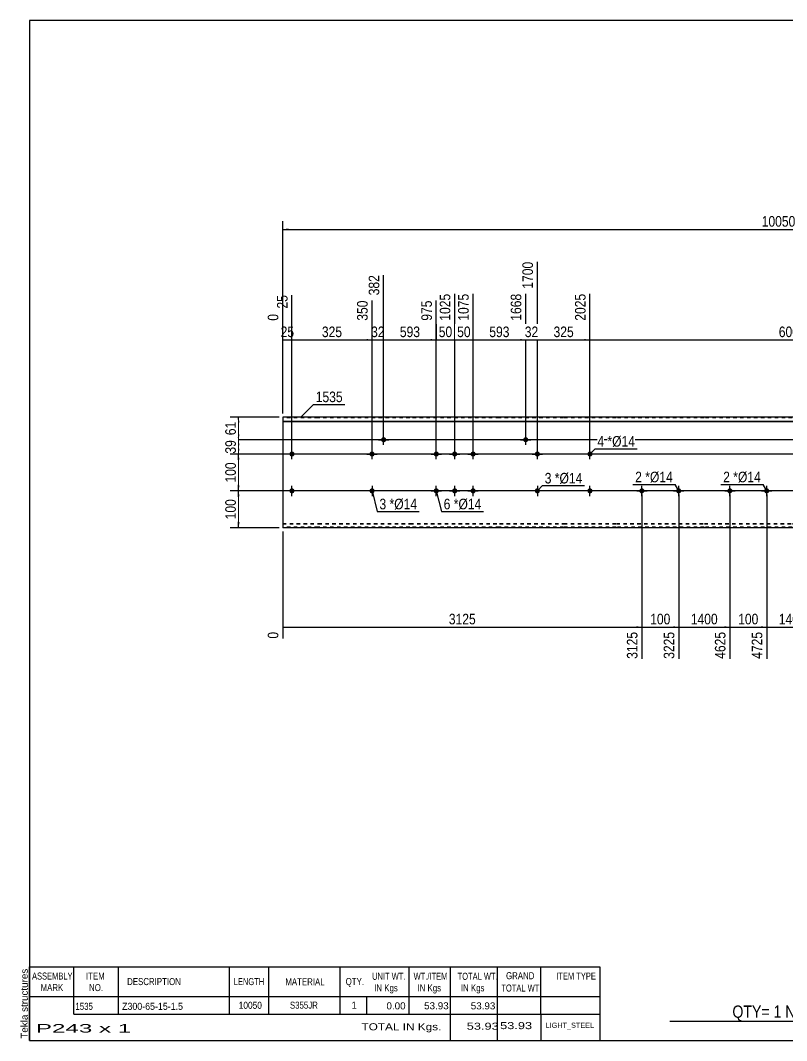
# Model space of a CAD drawing. Header units: millimetres. Extents: x -71 to 331, y -154 to 123.
# Drawn here: x -71.3 to 136.8, y -154.3 to 122.8 of the extents above; entities that cross this region are included whole.
import ezdxf

# ---------------------------------------------------------------- set-up
doc = ezdxf.new("R2010")
doc.units = ezdxf.units.MM
doc.linetypes.add('DXK_LINE_DOT1', pattern=[1.8814, 0.9407, -0.9407])
doc.styles.add('Arial', font='ARIAL.TTF', dxfattribs={"height": 0.2})
doc.styles.add('Arial Narrow', font='ARIALN.TTF', dxfattribs={"height": 0.2})

# ---------------------------------------------------------------- blocks, each defined once
blk = doc.blocks.new('Unknown-629091813-2150')
at = {"color": 5, "linetype": 'Continuous'}
for p, q in [((331.25, 122.75), (-68.75, 122.75)), ((-68.75, 122.75), (-68.75, -154.25)), ((331.25, -154.25), (331.25, 122.75)), ((-68.75, -154.25), (331.25, -154.25))]:
    blk.add_line(p, q, dxfattribs=at)
at = {"color": 174, "linetype": 'Continuous', "style": 'Arial'}
blk.add_text('Tekla structures', height=1.9102, rotation=90, dxfattribs=at).set_placement((-69.25, -153.75))
blk = doc.blocks.new('Part-629091813-1218 - 1203')
at = {"color": 2, "linetype": 'Continuous'}
for p, q in [((0, 15), (0, -15)), ((9.6, 15), (0, 15)), ((0, 13.94), (9.6, 13.94)), ((34.5, 15), (9.7, 15)), ((9.7, 13.94), (34.5, 13.94)), ((58.8, 15), (34.6, 15)), ((34.6, 13.94), (58.8, 13.94)), ((76.25, 15), (58.9, 15)), ((58.9, 13.94), (76.25, 13.94)), ((90.54, 15), (76.35, 15)), ((76.35, 13.94), (90.54, 13.94)), ((114.44, 15), (90.64, 15)), ((90.64, 13.94), (114.44, 13.94)), ((138.34, 15), (114.54, 15)), ((114.54, 13.94), (138.34, 13.94)), ((162.24, 15), (138.44, 15)), ((138.44, 13.94), (162.24, 13.94)), ((186.14, 15), (162.34, 15)), ((162.34, 13.94), (186.14, 13.94)), ((200.43, 15), (186.24, 15)), ((186.24, 13.94), (200.43, 13.94)), ((217.89, 15), (200.53, 15)), ((200.53, 13.94), (217.89, 13.94)), ((242.18, 15), (217.99, 15)), ((217.99, 13.94), (242.18, 13.94)), ((259.63, 15), (242.28, 15)), ((242.28, 13.94), (259.63, 13.94)), ((269.33, 15), (259.73, 15)), ((259.73, 13.94), (269.33, 13.94)), ((269.33, 13.94), (269.33, 15)), ((269.33, -15), (269.33, 13.94)), ((0, 13.83), (9.6, 13.83)), ((9.7, 13.83), (34.5, 13.83)), ((34.6, 13.83), (58.8, 13.83)), ((58.9, 13.83), (76.25, 13.83)), ((76.35, 13.83), (90.54, 13.83)), ((90.64, 13.83), (114.44, 13.83)), ((114.54, 13.83), (138.34, 13.83)), ((138.44, 13.83), (162.24, 13.83)), ((162.34, 13.83), (186.14, 13.83)), ((186.24, 13.83), (200.43, 13.83)), ((200.53, 13.83), (217.89, 13.83)), ((217.99, 13.83), (242.18, 13.83)), ((242.28, 13.83), (259.63, 13.83)), ((259.73, 13.83), (269.33, 13.83)), ((9.6, -15), (0, -15)), ((34.5, -15), (9.7, -15)), ((58.8, -15), (34.6, -15)), ((76.25, -15), (58.9, -15)), ((90.54, -15), (76.35, -15)), ((114.44, -15), (90.64, -15)), ((138.34, -15), (114.54, -15)), ((162.24, -15), (138.44, -15)), ((186.14, -15), (162.34, -15)), ((200.43, -15), (186.24, -15)), ((217.89, -15), (200.53, -15)), ((242.18, -15), (217.99, -15)), ((259.63, -15), (242.28, -15)), ((269.33, -15), (259.73, -15))]:
    blk.add_line(p, q, dxfattribs=at)
at = {"color": 7, "linetype": 'DXK_LINE_DOT1'}
for p, q in [((9.6, 14.85), (0, 14.85)), ((34.5, 14.85), (9.7, 14.85)), ((58.8, 14.85), (34.6, 14.85)), ((76.25, 14.85), (58.9, 14.85)), ((90.54, 14.85), (76.35, 14.85)), ((114.44, 14.85), (90.64, 14.85)), ((138.34, 14.85), (114.54, 14.85)), ((162.24, 14.85), (138.44, 14.85)), ((186.14, 14.85), (162.34, 14.85)), ((200.43, 14.85), (186.24, 14.85)), ((217.89, 14.85), (200.53, 14.85)), ((242.18, 14.85), (217.99, 14.85)), ((259.63, 14.85), (242.28, 14.85)), ((269.33, 14.85), (259.73, 14.85)), ((0, -13.83), (9.6, -13.83)), ((9.7, -13.83), (34.5, -13.83)), ((34.6, -13.83), (58.8, -13.83)), ((58.9, -13.83), (76.25, -13.83)), ((76.35, -13.83), (90.54, -13.83)), ((90.64, -13.83), (114.44, -13.83)), ((114.54, -13.83), (138.34, -13.83)), ((138.44, -13.83), (162.24, -13.83)), ((162.34, -13.83), (186.14, -13.83)), ((186.24, -13.83), (200.43, -13.83)), ((200.53, -13.83), (217.89, -13.83)), ((217.99, -13.83), (242.18, -13.83)), ((242.28, -13.83), (259.63, -13.83)), ((259.73, -13.83), (269.33, -13.83)), ((0, -13.94), (9.6, -13.94)), ((9.6, -14.85), (0, -14.85)), ((9.7, -13.94), (34.5, -13.94)), ((34.5, -14.85), (9.7, -14.85)), ((34.6, -13.94), (58.8, -13.94)), ((58.8, -14.85), (34.6, -14.85)), ((58.9, -13.94), (76.25, -13.94)), ((76.25, -14.85), (58.9, -14.85)), ((76.35, -13.94), (90.54, -13.94)), ((90.54, -14.85), (76.35, -14.85)), ((90.64, -13.94), (114.44, -13.94)), ((114.44, -14.85), (90.64, -14.85)), ((114.54, -13.94), (138.34, -13.94)), ((138.34, -14.85), (114.54, -14.85)), ((138.44, -13.94), (162.24, -13.94)), ((162.24, -14.85), (138.44, -14.85)), ((162.34, -13.94), (186.14, -13.94)), ((186.14, -14.85), (162.34, -14.85)), ((186.24, -13.94), (200.43, -13.94)), ((200.43, -14.85), (186.24, -14.85)), ((200.53, -13.94), (217.89, -13.94)), ((217.89, -14.85), (200.53, -14.85)), ((217.99, -13.94), (242.18, -13.94)), ((242.18, -14.85), (217.99, -14.85)), ((242.28, -13.94), (259.63, -13.94)), ((259.63, -14.85), (242.28, -14.85)), ((259.73, -13.94), (269.33, -13.94)), ((269.33, -14.85), (259.73, -14.85))]:
    blk.add_line(p, q, dxfattribs=at)
blk = doc.blocks.new('Bolt-629091813-1221 - 1203')
at = {"linetype": 'Continuous'}
for points in [[(121.44, -4.3, -1), (121.44, -5.7, -1)], [(131.44, -4.3, -1), (131.44, -5.7, -1)]]:
    blk.add_hatch(color=3, dxfattribs=at).paths.add_polyline_path(points)
at = {"color": 3, "linetype": 'Continuous'}
for p, q in [((120.04, -5), (122.84, -5)), ((121.44, -6.4), (121.44, -3.6)), ((130.04, -5), (132.84, -5)), ((131.44, -6.4), (131.44, -3.6))]:
    blk.add_line(p, q, dxfattribs=at)
blk = doc.blocks.new('Bolt-629091813-1222 - 1203')
at = {"linetype": 'Continuous'}
for points in [[(97.54, -4.3, -1), (97.54, -5.7, -1)], [(107.54, -4.3, -1), (107.54, -5.7, -1)]]:
    blk.add_hatch(color=3, dxfattribs=at).paths.add_polyline_path(points)
at = {"color": 3, "linetype": 'Continuous'}
for p, q in [((96.14, -5), (98.94, -5)), ((97.54, -6.4), (97.54, -3.6)), ((106.14, -5), (108.94, -5)), ((107.54, -6.4), (107.54, -3.6))]:
    blk.add_line(p, q, dxfattribs=at)
blk = doc.blocks.new('Bolt-629091813-1225 - 1203')
at = {"linetype": 'Continuous'}
for points in [[(41, 5, -1), (42.4, 5, -1)], [(46, 5, -1), (47.4, 5, -1)], [(51, 5, -1), (52.4, 5, -1)], [(41, -5, -1), (42.4, -5, -1)], [(46, -5, -1), (47.4, -5, -1)], [(51, -5, -1), (52.4, -5, -1)]]:
    blk.add_hatch(color=3, dxfattribs=at).paths.add_polyline_path(points)
at = {"color": 3, "linetype": 'Continuous'}
for p, q in [((41.7, 3.6), (41.7, 6.4)), ((46.7, 3.6), (46.7, 6.4)), ((51.7, 3.6), (51.7, 6.4)), ((40.3, 5), (43.1, 5)), ((45.3, 5), (48.1, 5)), ((50.3, 5), (53.1, 5)), ((40.3, -5), (43.1, -5)), ((41.7, -6.4), (41.7, -3.6)), ((45.3, -5), (48.1, -5)), ((46.7, -6.4), (46.7, -3.6)), ((50.3, -5), (53.1, -5)), ((51.7, -6.4), (51.7, -3.6))]:
    blk.add_line(p, q, dxfattribs=at)
blk = doc.blocks.new('Bolt-629091813-1226 - 1203')
at = {"linetype": 'Continuous'}
blk.add_hatch(color=3, dxfattribs=at).paths.add_polyline_path([(26.7, 8.88, -1), (28.1, 8.88, -1)])
at = {"color": 3, "linetype": 'Continuous'}
for p, q in [((26, 8.88), (28.8, 8.88)), ((27.4, 7.48), (27.4, 10.28))]:
    blk.add_line(p, q, dxfattribs=at)
blk = doc.blocks.new('Bolt-629091813-1227 - 1203')
at = {"linetype": 'Continuous'}
blk.add_hatch(color=3, dxfattribs=at).paths.add_polyline_path([(23.55, 5, -1), (24.95, 5, -1)])
at = {"color": 3, "linetype": 'Continuous'}
for p, q in [((24.25, 3.6), (24.25, 6.4)), ((22.85, 5), (25.65, 5))]:
    blk.add_line(p, q, dxfattribs=at)
blk = doc.blocks.new('Bolt-629091813-1235 - 1203')
at = {"linetype": 'Continuous'}
blk.add_hatch(color=3, dxfattribs=at).paths.add_polyline_path([(24.95, -5, -1), (23.55, -5, -1)])
at = {"color": 3, "linetype": 'Continuous'}
for p, q in [((25.65, -5), (22.85, -5)), ((24.25, -3.6), (24.25, -6.4))]:
    blk.add_line(p, q, dxfattribs=at)
blk = doc.blocks.new('Bolt-629091813-1236 - 1203')
at = {"linetype": 'Continuous'}
blk.add_hatch(color=3, dxfattribs=at).paths.add_polyline_path([(65.29, 8.88, -1), (66.69, 8.88, -1)])
at = {"color": 3, "linetype": 'Continuous'}
for p, q in [((64.59, 8.88), (67.39, 8.88)), ((65.99, 7.48), (65.99, 10.28))]:
    blk.add_line(p, q, dxfattribs=at)
blk = doc.blocks.new('Bolt-629091813-1237 - 1203')
at = {"linetype": 'Continuous'}
blk.add_hatch(color=3, dxfattribs=at).paths.add_polyline_path([(68.45, 5, -1), (69.85, 5, -1)])
at = {"color": 3, "linetype": 'Continuous'}
for p, q in [((69.15, 3.6), (69.15, 6.4)), ((67.75, 5), (70.55, 5))]:
    blk.add_line(p, q, dxfattribs=at)
blk = doc.blocks.new('Bolt-629091813-1238 - 1203')
at = {"linetype": 'Continuous'}
blk.add_hatch(color=3, dxfattribs=at).paths.add_polyline_path([(69.85, -5, -1), (68.45, -5, -1)])
at = {"color": 3, "linetype": 'Continuous'}
for p, q in [((70.55, -5), (67.75, -5)), ((69.15, -3.6), (69.15, -6.4))]:
    blk.add_line(p, q, dxfattribs=at)
blk = doc.blocks.new('Bolt-629091813-1239 - 1203')
at = {"linetype": 'Continuous'}
for points in [[(1.8, 5, -1), (3.2, 5, -1)], [(82.74, 5, -1), (84.14, 5, -1)]]:
    blk.add_hatch(color=3, dxfattribs=at).paths.add_polyline_path(points)
at = {"color": 3, "linetype": 'Continuous'}
for p, q in [((2.5, 3.6), (2.5, 6.4)), ((83.44, 3.6), (83.44, 6.4)), ((3.9, 5), (1.1, 5)), ((84.84, 5), (82.04, 5))]:
    blk.add_line(p, q, dxfattribs=at)
blk = doc.blocks.new('Bolt-629091813-1240 - 1203')
at = {"linetype": 'Continuous'}
for points in [[(1.8, -5, -1), (3.2, -5, -1)], [(82.74, -5, -1), (84.14, -5, -1)]]:
    blk.add_hatch(color=3, dxfattribs=at).paths.add_polyline_path(points)
at = {"color": 3, "linetype": 'Continuous'}
for p, q in [((3.9, -5), (1.1, -5)), ((2.5, -6.4), (2.5, -3.6)), ((84.84, -5), (82.04, -5)), ((83.44, -6.4), (83.44, -3.6))]:
    blk.add_line(p, q, dxfattribs=at)
blk = doc.blocks.new('StraightDimension-629091813-1303 - 1203')
at = {"linetype": 'Continuous'}
blk.add_hatch(color=7, dxfattribs=at).paths.add_polyline_path([(25.9, 36.25), (27.4, 36), (25.9, 35.75)])
at = {"color": 7, "linetype": 'Continuous'}
for p, q in [((27.4, 9.88), (27.4, 53.58)), ((24.25, 6), (24.25, 46.68)), ((24.25, 36), (27.4, 36))]:
    blk.add_line(p, q, dxfattribs=at)
at = {"color": 0, "linetype": 'Continuous'}
blk.add_wipeout([(26.8, 54.18), (22.6, 54.18), (22.6, 47.5), (26.8, 47.5)], dxfattribs=at)
at = {"color": 0}
blk.add_wipeout([(28.25, 36.15), (28.25, 40.35), (23.4, 40.35), (23.4, 36.15)], dxfattribs=at)
at = {"color": 3, "linetype": 'Continuous', "style": 'Arial Narrow'}
blk.add_text('382', height=2.863, rotation=90.0002, dxfattribs=at).set_placement((26.2, 48.1))
at = {"color": 3, "style": 'Arial Narrow'}
blk.add_text('32', height=2.863, dxfattribs=at).set_placement((24, 36.75))
blk = doc.blocks.new('StraightDimension-629091813-1297 - 1203')
at = {"linetype": 'Continuous'}
blk.add_hatch(color=7, dxfattribs=at).paths.add_polyline_path([(81.94, 36.25), (83.44, 36), (81.94, 35.75)])
at = {"color": 7, "linetype": 'Continuous'}
for p, q in [((69.15, 6), (69.15, 57.21)), ((83.44, 6), (83.44, 48.51)), ((69.15, 36), (83.44, 36))]:
    blk.add_line(p, q, dxfattribs=at)
at = {"color": 0}
blk.add_wipeout([(79.64, 36.15), (79.64, 40.35), (72.95, 40.35), (72.95, 36.15)], dxfattribs=at)
at = {"color": 0, "linetype": 'Continuous'}
blk.add_wipeout([(82.84, 49.11), (78.64, 49.11), (78.64, 40.6), (82.84, 40.6)], dxfattribs=at)
at = {"color": 3, "linetype": 'Continuous', "style": 'Arial Narrow'}
blk.add_text('2025', height=2.863, rotation=90.0002, dxfattribs=at).set_placement((82.24, 41.2))
at = {"color": 3, "style": 'Arial Narrow'}
blk.add_text('325', height=2.863, dxfattribs=at).set_placement((73.55, 36.75))
blk = doc.blocks.new('StraightDimension-629091813-1301 - 1203')
at = {"linetype": 'Continuous'}
blk.add_hatch(color=7, dxfattribs=at).paths.add_polyline_path([(45.2, 36.25), (46.7, 36), (45.2, 35.75)])
at = {"color": 7, "linetype": 'Continuous'}
for p, q in [((46.7, 6), (46.7, 48.51)), ((41.7, 6), (41.7, 46.68)), ((41.7, 36), (46.7, 36))]:
    blk.add_line(p, q, dxfattribs=at)
at = {"color": 0}
blk.add_wipeout([(46.63, 36.15), (46.63, 40.35), (41.77, 40.35), (41.77, 36.15)], dxfattribs=at)
at = {"color": 0, "linetype": 'Continuous'}
blk.add_wipeout([(46.1, 49.11), (41.9, 49.11), (41.9, 40.6), (46.1, 40.6)], dxfattribs=at)
at = {"color": 3, "linetype": 'Continuous', "style": 'Arial Narrow'}
blk.add_text('1025', height=2.863, rotation=90.0002, dxfattribs=at).set_placement((45.5, 41.2))
at = {"color": 3, "style": 'Arial Narrow'}
blk.add_text('50', height=2.863, dxfattribs=at).set_placement((42.37, 36.75))
blk = doc.blocks.new('StraightDimension-629091813-1305 - 1203')
at = {"linetype": 'Continuous'}
blk.add_hatch(color=7, dxfattribs=at).paths.add_polyline_path([(1, 36.25), (2.5, 36), (1, 35.75)])
at = {"color": 7, "linetype": 'Continuous'}
for p, q in [((2.5, 6), (2.5, 48.16)), ((0, 16), (0, 43.03)), ((0, 36), (2.5, 36))]:
    blk.add_line(p, q, dxfattribs=at)
at = {"color": 0, "linetype": 'Continuous'}
blk.add_wipeout([(1.9, 48.76), (-2.3, 48.76), (-2.3, 43.9), (1.9, 43.9)], dxfattribs=at)
at = {"color": 0}
blk.add_wipeout([(3.68, 36.15), (3.68, 40.35), (-1.18, 40.35), (-1.18, 36.15)], dxfattribs=at)
at = {"color": 0, "linetype": 'Continuous'}
blk.add_wipeout([(-0.6, 43.63), (-4.8, 43.63), (-4.8, 40.6), (-0.6, 40.6)], dxfattribs=at)
at = {"color": 3, "linetype": 'Continuous', "style": 'Arial Narrow'}
for s, height, p in [('25', 2.863, (1.3, 44.5)), ('0', 2.86, (-1.2, 41.2))]:
    blk.add_text(s, height=height, rotation=90.0002, dxfattribs=at).set_placement(p)
at = {"color": 3, "style": 'Arial Narrow'}
blk.add_text('25', height=2.863, dxfattribs=at).set_placement((-0.58, 36.75))
blk = doc.blocks.new('StraightDimension-629091813-1300 - 1203')
at = {"linetype": 'Continuous'}
blk.add_hatch(color=7, dxfattribs=at).paths.add_polyline_path([(50.2, 36.25), (51.7, 36), (50.2, 35.75)])
at = {"color": 7, "linetype": 'Continuous'}
for p, q in [((46.7, 6), (46.7, 48.51)), ((51.7, 6), (51.7, 48.51)), ((46.7, 36), (51.7, 36))]:
    blk.add_line(p, q, dxfattribs=at)
at = {"color": 0}
blk.add_wipeout([(51.63, 36.15), (51.63, 40.35), (46.77, 40.35), (46.77, 36.15)], dxfattribs=at)
at = {"color": 0, "linetype": 'Continuous'}
blk.add_wipeout([(51.1, 49.11), (46.9, 49.11), (46.9, 40.6), (51.1, 40.6)], dxfattribs=at)
at = {"color": 3, "linetype": 'Continuous', "style": 'Arial Narrow'}
blk.add_text('1075', height=2.863, rotation=90.0002, dxfattribs=at).set_placement((50.5, 41.2))
at = {"color": 3, "style": 'Arial Narrow'}
blk.add_text('50', height=2.863, dxfattribs=at).set_placement((47.37, 36.75))
blk = doc.blocks.new('StraightDimension-629091813-1299 - 1203')
at = {"linetype": 'Continuous'}
blk.add_hatch(color=7, dxfattribs=at).paths.add_polyline_path([(64.49, 36.25), (65.99, 36), (64.49, 35.75)])
at = {"color": 7, "linetype": 'Continuous'}
for p, q in [((51.7, 6), (51.7, 48.51)), ((65.99, 9.88), (65.99, 48.51)), ((51.7, 36), (65.99, 36))]:
    blk.add_line(p, q, dxfattribs=at)
at = {"color": 0}
blk.add_wipeout([(62.19, 36.15), (62.19, 40.35), (55.5, 40.35), (55.5, 36.15)], dxfattribs=at)
at = {"color": 0, "linetype": 'Continuous'}
blk.add_wipeout([(65.39, 49.11), (61.19, 49.11), (61.19, 40.6), (65.39, 40.6)], dxfattribs=at)
at = {"color": 3, "linetype": 'Continuous', "style": 'Arial Narrow'}
blk.add_text('1668', height=2.863, rotation=90.0002, dxfattribs=at).set_placement((64.79, 41.2))
at = {"color": 3, "style": 'Arial Narrow'}
blk.add_text('593', height=2.863, dxfattribs=at).set_placement((56.1, 36.75))
blk = doc.blocks.new('StraightDimension-629091813-1298 - 1203')
at = {"linetype": 'Continuous'}
blk.add_hatch(color=7, dxfattribs=at).paths.add_polyline_path([(67.65, 36.25), (69.15, 36), (67.65, 35.75)])
at = {"color": 7, "linetype": 'Continuous'}
for p, q in [((69.15, 6), (69.15, 57.21)), ((65.99, 9.88), (65.99, 48.51)), ((65.99, 36), (69.15, 36))]:
    blk.add_line(p, q, dxfattribs=at)
at = {"color": 0, "linetype": 'Continuous'}
blk.add_wipeout([(68.55, 57.81), (64.35, 57.81), (64.35, 49.3), (68.55, 49.3)], dxfattribs=at)
at = {"color": 0}
blk.add_wipeout([(70, 36.15), (70, 40.35), (65.14, 40.35), (65.14, 36.15)], dxfattribs=at)
at = {"color": 3, "linetype": 'Continuous', "style": 'Arial Narrow'}
blk.add_text('1700', height=2.863, rotation=90.0002, dxfattribs=at).set_placement((67.95, 49.9))
at = {"color": 3, "style": 'Arial Narrow'}
blk.add_text('32', height=2.863, dxfattribs=at).set_placement((65.74, 36.75))
blk = doc.blocks.new('StraightDimension-629091813-1296 - 1203')
at = {"linetype": 'Continuous'}
blk.add_hatch(color=7, dxfattribs=at).paths.add_polyline_path([(191.84, 36.25), (193.34, 36), (191.84, 35.75)])
at = {"color": 7, "linetype": 'Continuous'}
for p, q in [((83.44, 6), (83.44, 48.51)), ((193.34, 6), (193.34, 44.61)), ((83.44, 36), (193.34, 36))]:
    blk.add_line(p, q, dxfattribs=at)
at = {"color": 0, "linetype": 'Continuous'}
blk.add_wipeout([(192.74, 45.21), (188.54, 45.21), (188.54, 36.7), (192.74, 36.7)], dxfattribs=at)
at = {"color": 0}
blk.add_wipeout([(142.65, 36.15), (142.65, 40.35), (134.13, 40.35), (134.13, 36.15)], dxfattribs=at)
at = {"color": 3, "linetype": 'Continuous', "style": 'Arial Narrow'}
blk.add_text('8025', height=2.863, rotation=90.0002, dxfattribs=at).set_placement((192.14, 37.3))
at = {"color": 3, "style": 'Arial Narrow'}
blk.add_text('6000', height=2.863, dxfattribs=at).set_placement((134.73, 36.75))
blk = doc.blocks.new('StraightDimension-629091813-1302 - 1203')
at = {"linetype": 'Continuous'}
blk.add_hatch(color=7, dxfattribs=at).paths.add_polyline_path([(40.2, 36.25), (41.7, 36), (40.2, 35.75)])
at = {"color": 7, "linetype": 'Continuous'}
for p, q in [((27.4, 9.88), (27.4, 53.58)), ((41.7, 6), (41.7, 46.68)), ((27.4, 36), (41.7, 36))]:
    blk.add_line(p, q, dxfattribs=at)
at = {"color": 0}
blk.add_wipeout([(37.89, 36.15), (37.89, 40.35), (31.21, 40.35), (31.21, 36.15)], dxfattribs=at)
at = {"color": 0, "linetype": 'Continuous'}
blk.add_wipeout([(41.1, 47.28), (36.9, 47.28), (36.9, 40.6), (41.1, 40.6)], dxfattribs=at)
at = {"color": 3, "linetype": 'Continuous', "style": 'Arial Narrow'}
blk.add_text('975', height=2.863, rotation=90.0002, dxfattribs=at).set_placement((40.5, 41.2))
at = {"color": 3, "style": 'Arial Narrow'}
blk.add_text('593', height=2.863, dxfattribs=at).set_placement((31.81, 36.75))
blk = doc.blocks.new('StraightDimension-629091813-1304 - 1203')
at = {"linetype": 'Continuous'}
blk.add_hatch(color=7, dxfattribs=at).paths.add_polyline_path([(22.75, 36.25), (24.25, 36), (22.75, 35.75)])
at = {"color": 7, "linetype": 'Continuous'}
for p, q in [((2.5, 6), (2.5, 48.16)), ((24.25, 6), (24.25, 46.68)), ((2.5, 36), (24.25, 36))]:
    blk.add_line(p, q, dxfattribs=at)
at = {"color": 0, "linetype": 'Continuous'}
blk.add_wipeout([(23.65, 47.28), (19.45, 47.28), (19.45, 40.6), (23.65, 40.6)], dxfattribs=at)
at = {"color": 0}
blk.add_wipeout([(16.72, 36.15), (16.72, 40.35), (10.03, 40.35), (10.03, 36.15)], dxfattribs=at)
at = {"color": 3, "linetype": 'Continuous', "style": 'Arial Narrow'}
blk.add_text('350', height=2.863, rotation=90.0002, dxfattribs=at).set_placement((23.05, 41.2))
at = {"color": 3, "style": 'Arial Narrow'}
blk.add_text('325', height=2.863, dxfattribs=at).set_placement((10.63, 36.75))
blk = doc.blocks.new('StraightDimension-629091813-1384 - 1203')
at = {"linetype": 'Continuous'}
blk.add_hatch(color=7, dxfattribs=at).paths.add_polyline_path([(143.84, -41.75), (145.34, -42), (143.84, -42.25)])
at = {"color": 7, "linetype": 'Continuous'}
for p, q in [((131.44, -6), (131.44, -50.61)), ((145.34, -6), (145.34, -50.61)), ((131.44, -42), (145.34, -42))]:
    blk.add_line(p, q, dxfattribs=at)
at = {"color": 0}
blk.add_wipeout([(142.65, -41.85), (142.65, -37.65), (134.13, -37.65), (134.13, -41.85)], dxfattribs=at)
at = {"color": 3, "style": 'Arial Narrow'}
blk.add_text('1400', height=2.863, dxfattribs=at).set_placement((134.73, -41.25))
at = {"color": 0, "linetype": 'Continuous'}
blk.add_wipeout([(144.74, -42.7), (140.54, -42.7), (140.54, -51.21), (144.74, -51.21)], dxfattribs=at)
at = {"color": 3, "linetype": 'Continuous', "style": 'Arial Narrow'}
blk.add_text('6125', height=2.863, rotation=90.0002, dxfattribs=at).set_placement((144.14, -50.61))
blk = doc.blocks.new('StraightDimension-629091813-1385 - 1203')
at = {"linetype": 'Continuous'}
blk.add_hatch(color=7, dxfattribs=at).paths.add_polyline_path([(129.94, -41.75), (131.44, -42), (129.94, -42.25)])
at = {"color": 7, "linetype": 'Continuous'}
for p, q in [((121.44, -6), (121.44, -50.61)), ((131.44, -6), (131.44, -50.61)), ((121.44, -42), (131.44, -42))]:
    blk.add_line(p, q, dxfattribs=at)
at = {"color": 0}
blk.add_wipeout([(129.78, -41.85), (129.78, -37.65), (123.1, -37.65), (123.1, -41.85)], dxfattribs=at)
at = {"color": 3, "style": 'Arial Narrow'}
blk.add_text('100', height=2.863, dxfattribs=at).set_placement((123.7, -41.25))
at = {"color": 0, "linetype": 'Continuous'}
blk.add_wipeout([(130.84, -42.7), (126.64, -42.7), (126.64, -51.21), (130.84, -51.21)], dxfattribs=at)
at = {"color": 3, "linetype": 'Continuous', "style": 'Arial Narrow'}
blk.add_text('4725', height=2.863, rotation=90.0002, dxfattribs=at).set_placement((130.24, -50.61))
blk = doc.blocks.new('StraightDimension-629091813-1386 - 1203')
at = {"linetype": 'Continuous'}
blk.add_hatch(color=7, dxfattribs=at).paths.add_polyline_path([(119.94, -41.75), (121.44, -42), (119.94, -42.25)])
at = {"color": 7, "linetype": 'Continuous'}
for p, q in [((107.54, -6), (107.54, -50.61)), ((121.44, -6), (121.44, -50.61)), ((107.54, -42), (121.44, -42))]:
    blk.add_line(p, q, dxfattribs=at)
at = {"color": 0}
blk.add_wipeout([(118.75, -41.85), (118.75, -37.65), (110.23, -37.65), (110.23, -41.85)], dxfattribs=at)
at = {"color": 3, "style": 'Arial Narrow'}
blk.add_text('1400', height=2.863, dxfattribs=at).set_placement((110.83, -41.25))
at = {"color": 0, "linetype": 'Continuous'}
blk.add_wipeout([(120.84, -42.7), (116.64, -42.7), (116.64, -51.21), (120.84, -51.21)], dxfattribs=at)
at = {"color": 3, "linetype": 'Continuous', "style": 'Arial Narrow'}
blk.add_text('4625', height=2.863, rotation=90.0002, dxfattribs=at).set_placement((120.24, -50.61))
blk = doc.blocks.new('StraightDimension-629091813-1387 - 1203')
at = {"linetype": 'Continuous'}
blk.add_hatch(color=7, dxfattribs=at).paths.add_polyline_path([(106.04, -41.75), (107.54, -42), (106.04, -42.25)])
at = {"color": 7, "linetype": 'Continuous'}
for p, q in [((97.54, -6), (97.54, -50.61)), ((107.54, -6), (107.54, -50.61)), ((97.54, -42), (107.54, -42))]:
    blk.add_line(p, q, dxfattribs=at)
at = {"color": 0}
blk.add_wipeout([(105.88, -41.85), (105.88, -37.65), (99.2, -37.65), (99.2, -41.85)], dxfattribs=at)
at = {"color": 3, "style": 'Arial Narrow'}
blk.add_text('100', height=2.863, dxfattribs=at).set_placement((99.8, -41.25))
at = {"color": 0, "linetype": 'Continuous'}
blk.add_wipeout([(106.94, -42.7), (102.74, -42.7), (102.74, -51.21), (106.94, -51.21)], dxfattribs=at)
at = {"color": 3, "linetype": 'Continuous', "style": 'Arial Narrow'}
blk.add_text('3225', height=2.863, rotation=90.0002, dxfattribs=at).set_placement((106.34, -50.61))
blk = doc.blocks.new('StraightDimension-629091813-1388 - 1203')
at = {"linetype": 'Continuous'}
blk.add_hatch(color=7, dxfattribs=at).paths.add_polyline_path([(96.04, -41.75), (97.54, -42), (96.04, -42.25)])
at = {"color": 7, "linetype": 'Continuous'}
for p, q in [((97.54, -6), (97.54, -50.61)), ((0, -16), (0, -45.13)), ((0, -42), (97.54, -42))]:
    blk.add_line(p, q, dxfattribs=at)
at = {"color": 0}
blk.add_wipeout([(53.03, -41.85), (53.03, -37.65), (44.51, -37.65), (44.51, -41.85)], dxfattribs=at)
at = {"color": 0, "linetype": 'Continuous'}
for points in [[(-0.6, -42.7), (-4.8, -42.7), (-4.8, -45.73), (-0.6, -45.73)], [(96.94, -42.7), (92.74, -42.7), (92.74, -51.21), (96.94, -51.21)]]:
    blk.add_wipeout(points, dxfattribs=at)
at = {"color": 3, "style": 'Arial Narrow'}
blk.add_text('3125', height=2.863, dxfattribs=at).set_placement((45.11, -41.25))
at = {"color": 3, "linetype": 'Continuous', "style": 'Arial Narrow'}
for s, height, p in [('0', 2.86, (-1.2, -45.13)), ('3125', 2.863, (96.34, -50.61))]:
    blk.add_text(s, height=height, rotation=90.0002, dxfattribs=at).set_placement(p)
blk = doc.blocks.new('StraightDimension-629091813-1416 - 1203')
at = {"linetype": 'Continuous'}
for points in [[(-12.25, 13.5), (-12, 15), (-11.75, 13.5)], [(-11.75, 10.38), (-12, 8.88), (-12.25, 10.38)]]:
    blk.add_hatch(color=7, dxfattribs=at).paths.add_polyline_path(points)
at = {"color": 7, "linetype": 'Continuous'}
for p, q in [((-1, 15), (-14.25, 15)), ((-12, 8.88), (-12, 15)), ((209.79, 8.88), (-14.25, 8.88))]:
    blk.add_line(p, q, dxfattribs=at)
at = {"color": 0}
blk.add_wipeout([(-12.15, 14.37), (-16.35, 14.37), (-16.35, 9.51), (-12.15, 9.51)], dxfattribs=at)
at = {"color": 3, "style": 'Arial Narrow'}
blk.add_text('61', height=2.863, rotation=90.0002, dxfattribs=at).set_placement((-12.75, 10.11))
blk = doc.blocks.new('StraightDimension-629091813-1417 - 1203')
at = {"linetype": 'Continuous'}
for points in [[(-12.25, 7.38), (-12, 8.88), (-11.75, 7.38)], [(-11.75, 6.5), (-12, 5), (-12.25, 6.5)]]:
    blk.add_hatch(color=7, dxfattribs=at).paths.add_polyline_path(points)
at = {"color": 7, "linetype": 'Continuous'}
for p, q in [((209.79, 8.88), (-14.25, 8.88)), ((-12, 5), (-12, 8.88)), ((192.34, 5), (-14.25, 5))]:
    blk.add_line(p, q, dxfattribs=at)
at = {"color": 0}
blk.add_wipeout([(-12.15, 9.37), (-16.35, 9.37), (-16.35, 4.51), (-12.15, 4.51)], dxfattribs=at)
at = {"color": 3, "style": 'Arial Narrow'}
blk.add_text('39', height=2.863, rotation=90.0002, dxfattribs=at).set_placement((-12.75, 5.11))
blk = doc.blocks.new('StraightDimension-629091813-1418 - 1203')
at = {"linetype": 'Continuous'}
for points in [[(-12.25, 3.5), (-12, 5), (-11.75, 3.5)], [(-11.75, -3.5), (-12, -5), (-12.25, -3.5)]]:
    blk.add_hatch(color=7, dxfattribs=at).paths.add_polyline_path(points)
at = {"color": 7, "linetype": 'Continuous'}
for p, q in [((192.34, 5), (-14.25, 5)), ((-12, -5), (-12, 5)), ((192.34, -5), (-14.25, -5))]:
    blk.add_line(p, q, dxfattribs=at)
at = {"color": 0}
blk.add_wipeout([(-12.15, 3.34), (-16.35, 3.34), (-16.35, -3.34), (-12.15, -3.34)], dxfattribs=at)
at = {"color": 3, "style": 'Arial Narrow'}
blk.add_text('100', height=2.863, rotation=90.0002, dxfattribs=at).set_placement((-12.75, -2.74))
blk = doc.blocks.new('StraightDimension-629091813-1419 - 1203')
at = {"linetype": 'Continuous'}
for points in [[(-12.25, -6.5), (-12, -5), (-11.75, -6.5)], [(-11.75, -13.5), (-12, -15), (-12.25, -13.5)]]:
    blk.add_hatch(color=7, dxfattribs=at).paths.add_polyline_path(points)
at = {"color": 7, "linetype": 'Continuous'}
for p, q in [((192.34, -5), (-14.25, -5)), ((-12, -15), (-12, -5)), ((-1, -15), (-14.25, -15))]:
    blk.add_line(p, q, dxfattribs=at)
at = {"color": 0}
blk.add_wipeout([(-12.15, -6.66), (-16.35, -6.66), (-16.35, -13.34), (-12.15, -13.34)], dxfattribs=at)
at = {"color": 3, "style": 'Arial Narrow'}
blk.add_text('100', height=2.863, rotation=90.0002, dxfattribs=at).set_placement((-12.75, -12.74))
blk = doc.blocks.new('StraightDimension-629091813-1454 - 1203')
at = {"linetype": 'Continuous'}
for points in [[(1.5, 65.75), (0, 66), (1.5, 66.25)], [(267.83, 66.25), (269.33, 66), (267.83, 65.75)]]:
    blk.add_hatch(color=7, dxfattribs=at).paths.add_polyline_path(points)
at = {"color": 7, "linetype": 'Continuous'}
for p, q in [((0, 16), (0, 68.25)), ((269.33, 16), (269.33, 68.25)), ((0, 66), (269.33, 66))]:
    blk.add_line(p, q, dxfattribs=at)
at = {"color": 0}
blk.add_wipeout([(139.83, 66.15), (139.83, 70.35), (129.49, 70.35), (129.49, 66.15)], dxfattribs=at)
at = {"color": 3, "style": 'Arial Narrow'}
blk.add_text('10050', height=2.863, dxfattribs=at).set_placement((130.09, 66.75))
blk = doc.blocks.new('CBS_BOM-629091813-2231')
at = {"color": 7, "linetype": 'Continuous'}
for p, q in [((-68.78, -142.28), (-68.78, -134.28)), ((-68.78, -134.28), (86.14, -134.28)), ((-56.78, -142.28), (-56.78, -134.28)), ((-44.59, -142.28), (-44.59, -134.28)), ((-14.43, -142.28), (-14.43, -134.28)), ((-3.75, -142.28), (-3.75, -134.28)), ((15.57, -142.28), (15.57, -134.28)), ((34.37, -142.28), (34.37, -134.28)), ((45.58, -142.28), (45.58, -134.28)), ((58.37, -142.28), (58.37, -134.28)), ((70.12, -142.28), (70.12, -134.28)), ((86.14, -134.29), (86.14, -142.27)), ((-68.78, -142.28), (86.14, -142.28)), ((-68.78, -147.08), (-68.78, -142.28)), ((-56.78, -147.08), (-56.78, -142.28)), ((-44.59, -147.08), (-44.59, -142.28)), ((-14.43, -147.08), (-14.43, -142.28)), ((-3.75, -147.08), (-3.75, -142.28)), ((15.57, -147.08), (15.57, -142.28)), ((22.83, -147.08), (22.83, -142.28)), ((34.37, -147.08), (34.37, -142.28)), ((45.58, -147.08), (45.58, -142.28)), ((58.37, -147.08), (58.37, -142.28)), ((70.14, -147.08), (70.14, -142.28)), ((86.14, -142.28), (86.14, -147.08)), ((-68.78, -154.28), (-68.78, -147.1)), ((-56.78, -147.08), (86.14, -147.08)), ((45.58, -154.28), (45.58, -147.1)), ((58.37, -154.28), (58.37, -147.1)), ((70.18, -154.28), (70.18, -147.1)), ((86.14, -147.08), (86.14, -154.28)), ((-68.78, -154.28), (86.14, -154.28))]:
    blk.add_line(p, q, dxfattribs=at)
at = {"color": 3, "linetype": 'Continuous', "style": 'Arial'}
for s, height, width, p in [('GRAND', 1.91, 0.8, (60.64, -137.62)), ('ASSEMBLY', 1.91, 0.7, (-68.1, -137.71)), ('ITEM', 1.91, 0.8, (-53.45, -137.71)), ('DESCRIPTION', 1.9102, 0.8, (-42.27, -139.21)), ('LENGTH', 1.91, 0.7, (-13.32, -139.21)), ('MATERIAL', 1.91, 0.8, (0.7, -139.26)), ('QTY.', 1.91, 0.8, (17.09, -139.18)), ('UNIT WT.', 1.91, 0.7, (24.26, -137.78)), ('WT./ITEM', 1.91, 0.7, (35.55, -137.78)), ('TOTAL WT.', 1.91, 0.7, (47.49, -137.78)), ('ITEM TYPE', 1.91, 0.7, (74.28, -137.7)), ('MARK', 1.91, 0.8, (-65.78, -140.84)), ('NO.', 1.91, 0.8, (-52.6, -140.84)), ('IN Kgs', 1.91, 0.8, (24.84, -140.92)), ('IN Kgs', 1.91, 0.8, (36.59, -140.92)), ('IN Kgs', 1.91, 0.8, (48.38, -140.92)), ('TOTAL WT.', 1.91, 0.7, (59.38, -140.96))]:
    blk.add_text(s, height=height, dxfattribs=dict(at, width=width)).set_placement(p)
at = {"color": 7, "linetype": 'Continuous', "style": 'Arial'}
for s, height, width, p in [('1535', 1.91, 0.8, (-56.32, -145.93)), ('Z300-65-15-1.5', 1.9102, 0.9, (-43.65, -145.93)), ('10050', 1.91, 0.85, (-11.97, -145.65)), ('S355JR', 1.91, 0.8, (1.94, -145.62))]:
    blk.add_text(s, height=height, dxfattribs=dict(at, width=width)).set_placement(p)
for s, p in [('1', (18.66, -145.62)), ('0.00', (28.17, -145.81)), ('53.93', (38.39, -145.78)), ('53.93', (51.06, -145.81))]:
    blk.add_text(s, height=1.91, dxfattribs=at).set_placement(p)
at = {"color": 6, "linetype": 'Continuous', "style": 'Arial'}
for s, height, width, p in [('TOTAL IN Kgs.', 1.9102, 1.2, (21.38, -151.48)), ('53.93', 1.91, 1.3, (49.97, -151.33)), ('53.93', 1.91, 1.3, (59.04, -151.17)), ('P243 x 1', 2.292, 2.05, (-67.06, -152.09))]:
    blk.add_text(s, height=height, dxfattribs=dict(at, width=width)).set_placement(p)
blk.add_text('LIGHT_STEEL', height=1.4135, dxfattribs=at).set_placement((71.39, -150.83))
blk = doc.blocks.new('CBS_CALLOFF-629091813-2232')
at = {"color": 7, "linetype": 'Continuous'}
blk.add_line((105.13, -148.98), (221.36, -149), dxfattribs=at)
at = {"color": 3, "linetype": 'Continuous', "style": 'Arial Narrow'}
blk.add_text('QTY= 1 Nos.      COLD FORMED     MKD : P243', height=3.3405, dxfattribs=at).set_placement((122.13, -148.09))
blk = doc.blocks.new('MarkSet-629091813-1476 - 1203')
at = {"color": 0}
blk.add_wipeout([(28.09, -10.01), (28.09, -7.01), (26.26, -7.01), (26.26, -10.01)], dxfattribs=at)
blk.add_wipeout([(28.09, -10.01), (28.09, -7.01), (26.26, -7.01), (26.26, -10.01)], dxfattribs=at)
at = {"color": 7, "linetype": 'Continuous'}
blk.add_line((24.25, -5), (25.66, -10.61), dxfattribs=at)
at = {"color": 0}
blk.add_wipeout([(30.27, -10.01), (30.27, -7.01), (28.99, -7.01), (28.99, -10.01)], dxfattribs=at)
blk.add_wipeout([(30.27, -10.01), (30.27, -7.01), (28.99, -7.01), (28.99, -10.01)], dxfattribs=at)
at = {"color": 3, "style": 'Arial Narrow'}
blk.add_text('3', height=2.86, dxfattribs=at).set_placement((26.26, -10.01))
at = {"color": 0}
blk.add_wipeout([(36.48, -10.01), (36.48, -7.01), (30.27, -7.01), (30.27, -10.01)], dxfattribs=at)
blk.add_wipeout([(36.48, -10.01), (36.48, -7.01), (30.27, -7.01), (30.27, -10.01)], dxfattribs=at)
at = {"color": 7, "linetype": 'Continuous'}
blk.add_line((25.66, -10.61), (37.08, -10.61), dxfattribs=at)
at = {"color": 3, "style": 'Arial Narrow'}
for s, height, p in [('*', 2.86, (28.99, -10.01)), ('Ø14', 2.863, (30.27, -10.01))]:
    blk.add_text(s, height=height, dxfattribs=at).set_placement(p)
blk = doc.blocks.new('MarkSet-629091813-1495 - 1203')
at = {"color": 0}
blk.add_wipeout([(72.99, -2.99), (72.99, 0.01), (71.16, 0.01), (71.16, -2.99)], dxfattribs=at)
blk.add_wipeout([(72.99, -2.99), (72.99, 0.01), (71.16, 0.01), (71.16, -2.99)], dxfattribs=at)
at = {"color": 7, "linetype": 'Continuous'}
blk.add_line((69.15, -5), (70.56, -3.59), dxfattribs=at)
at = {"color": 0}
blk.add_wipeout([(75.17, -2.99), (75.17, 0.01), (73.89, 0.01), (73.89, -2.99)], dxfattribs=at)
blk.add_wipeout([(75.17, -2.99), (75.17, 0.01), (73.89, 0.01), (73.89, -2.99)], dxfattribs=at)
at = {"color": 3, "style": 'Arial Narrow'}
blk.add_text('3', height=2.86, dxfattribs=at).set_placement((71.16, -2.99))
at = {"color": 0}
blk.add_wipeout([(81.38, -2.99), (81.38, 0.01), (75.17, 0.01), (75.17, -2.99)], dxfattribs=at)
blk.add_wipeout([(81.38, -2.99), (81.38, 0.01), (75.17, 0.01), (75.17, -2.99)], dxfattribs=at)
at = {"color": 7, "linetype": 'Continuous'}
blk.add_line((70.56, -3.59), (81.98, -3.59), dxfattribs=at)
at = {"color": 3, "style": 'Arial Narrow'}
for s, height, p in [('*', 2.86, (73.89, -2.99)), ('Ø14', 2.863, (75.17, -2.99))]:
    blk.add_text(s, height=height, dxfattribs=at).set_placement(p)
blk = doc.blocks.new('MarkSet-629091813-1501 - 1203')
at = {"color": 0}
blk.add_wipeout([(87.29, 7.01), (87.29, 10.01), (85.46, 10.01), (85.46, 7.01)], dxfattribs=at)
blk.add_wipeout([(87.29, 7.01), (87.29, 10.01), (85.46, 10.01), (85.46, 7.01)], dxfattribs=at)
at = {"color": 7, "linetype": 'Continuous'}
blk.add_line((83.44, 5), (84.86, 6.41), dxfattribs=at)
at = {"color": 0}
blk.add_wipeout([(89.46, 7.01), (89.46, 10.01), (88.19, 10.01), (88.19, 7.01)], dxfattribs=at)
blk.add_wipeout([(89.46, 7.01), (89.46, 10.01), (88.19, 10.01), (88.19, 7.01)], dxfattribs=at)
at = {"color": 3, "style": 'Arial Narrow'}
blk.add_text('4', height=2.86, dxfattribs=at).set_placement((85.46, 7.01))
at = {"color": 0}
blk.add_wipeout([(95.68, 7.01), (95.68, 10.01), (89.46, 10.01), (89.46, 7.01)], dxfattribs=at)
blk.add_wipeout([(95.68, 7.01), (95.68, 10.01), (89.46, 10.01), (89.46, 7.01)], dxfattribs=at)
at = {"color": 7, "linetype": 'Continuous'}
blk.add_line((84.86, 6.41), (96.28, 6.41), dxfattribs=at)
at = {"color": 3, "style": 'Arial Narrow'}
for s, height, p in [('*', 2.86, (88.19, 7.01)), ('Ø14', 2.863, (89.46, 7.01))]:
    blk.add_text(s, height=height, dxfattribs=at).set_placement(p)
blk = doc.blocks.new('Mark-629091813-1457 - 1203')
at = {"color": 0}
blk.add_wipeout([(16.27, 19.09), (16.27, 22.09), (8.96, 22.09), (8.96, 19.09)], dxfattribs=at)
blk.add_wipeout([(16.27, 19.09), (16.27, 22.09), (8.96, 22.09), (8.96, 19.09)], dxfattribs=at)
at = {"color": 7, "linetype": 'Continuous'}
for p, q in [((4.82, 14.95), (8.36, 18.49)), ((8.36, 18.49), (16.87, 18.49))]:
    blk.add_line(p, q, dxfattribs=at)
at = {"color": 3, "style": 'Arial Narrow'}
blk.add_text('1535', height=2.863, dxfattribs=at).set_placement((8.96, 19.09))
blk = doc.blocks.new('Mark-629091813-1506 - 1203')
at = {"color": 0}
blk.add_wipeout([(121.45, -2.67), (121.45, 0.33), (119.62, 0.33), (119.62, -2.67)], dxfattribs=at)
blk.add_wipeout([(121.45, -2.67), (121.45, 0.33), (119.62, 0.33), (119.62, -2.67)], dxfattribs=at)
blk.add_wipeout([(123.63, -2.67), (123.63, 0.33), (122.35, 0.33), (122.35, -2.67)], dxfattribs=at)
blk.add_wipeout([(123.63, -2.67), (123.63, 0.33), (122.35, 0.33), (122.35, -2.67)], dxfattribs=at)
at = {"color": 3, "style": 'Arial Narrow'}
blk.add_text('2', height=2.86, dxfattribs=at).set_placement((119.62, -2.67))
at = {"color": 0}
blk.add_wipeout([(129.84, -2.67), (129.84, 0.33), (123.63, 0.33), (123.63, -2.67)], dxfattribs=at)
blk.add_wipeout([(129.84, -2.67), (129.84, 0.33), (123.63, 0.33), (123.63, -2.67)], dxfattribs=at)
at = {"color": 7, "linetype": 'Continuous'}
for p in [(119.02, -3.27), (131.44, -5)]:
    blk.add_line(p, (130.44, -3.27), dxfattribs=at)
at = {"color": 3, "style": 'Arial Narrow'}
for s, height, p in [('*', 2.86, (122.35, -2.67)), ('Ø14', 2.863, (123.63, -2.67))]:
    blk.add_text(s, height=height, dxfattribs=at).set_placement(p)
blk = doc.blocks.new('Mark-629091813-1507 - 1203')
at = {"color": 0}
blk.add_wipeout([(97.55, -2.67), (97.55, 0.33), (95.72, 0.33), (95.72, -2.67)], dxfattribs=at)
blk.add_wipeout([(97.55, -2.67), (97.55, 0.33), (95.72, 0.33), (95.72, -2.67)], dxfattribs=at)
blk.add_wipeout([(99.73, -2.67), (99.73, 0.33), (98.45, 0.33), (98.45, -2.67)], dxfattribs=at)
blk.add_wipeout([(99.73, -2.67), (99.73, 0.33), (98.45, 0.33), (98.45, -2.67)], dxfattribs=at)
at = {"color": 3, "style": 'Arial Narrow'}
blk.add_text('2', height=2.86, dxfattribs=at).set_placement((95.72, -2.67))
at = {"color": 0}
blk.add_wipeout([(105.94, -2.67), (105.94, 0.33), (99.73, 0.33), (99.73, -2.67)], dxfattribs=at)
blk.add_wipeout([(105.94, -2.67), (105.94, 0.33), (99.73, 0.33), (99.73, -2.67)], dxfattribs=at)
at = {"color": 7, "linetype": 'Continuous'}
for p in [(95.12, -3.27), (107.54, -5)]:
    blk.add_line(p, (106.54, -3.27), dxfattribs=at)
at = {"color": 3, "style": 'Arial Narrow'}
for s, height, p in [('*', 2.86, (98.45, -2.67)), ('Ø14', 2.863, (99.73, -2.67))]:
    blk.add_text(s, height=height, dxfattribs=at).set_placement(p)
blk = doc.blocks.new('Mark-629091813-1509 - 1203')
at = {"color": 0}
blk.add_wipeout([(45.54, -10.01), (45.54, -7.01), (43.71, -7.01), (43.71, -10.01)], dxfattribs=at)
blk.add_wipeout([(45.54, -10.01), (45.54, -7.01), (43.71, -7.01), (43.71, -10.01)], dxfattribs=at)
at = {"color": 7, "linetype": 'Continuous'}
blk.add_line((41.7, -5), (43.11, -10.61), dxfattribs=at)
at = {"color": 0}
blk.add_wipeout([(47.72, -10.01), (47.72, -7.01), (46.44, -7.01), (46.44, -10.01)], dxfattribs=at)
blk.add_wipeout([(47.72, -10.01), (47.72, -7.01), (46.44, -7.01), (46.44, -10.01)], dxfattribs=at)
at = {"color": 3, "style": 'Arial Narrow'}
blk.add_text('6', height=2.86, dxfattribs=at).set_placement((43.71, -10.01))
at = {"color": 0}
blk.add_wipeout([(53.93, -10.01), (53.93, -7.01), (47.72, -7.01), (47.72, -10.01)], dxfattribs=at)
blk.add_wipeout([(53.93, -10.01), (53.93, -7.01), (47.72, -7.01), (47.72, -10.01)], dxfattribs=at)
at = {"color": 7, "linetype": 'Continuous'}
blk.add_line((43.11, -10.61), (54.53, -10.61), dxfattribs=at)
at = {"color": 3, "style": 'Arial Narrow'}
for s, height, p in [('*', 2.86, (46.44, -10.01)), ('Ø14', 2.863, (47.72, -10.01))]:
    blk.add_text(s, height=height, dxfattribs=at).set_placement(p)

msp = doc.modelspace()

# ---------------------------------------------------------------- block references
for name in ['Unknown-629091813-2150', 'Part-629091813-1218 - 1203', 'Bolt-629091813-1226 - 1203', 'Bolt-629091813-1236 - 1203', 'Bolt-629091813-1239 - 1203', 'Bolt-629091813-1227 - 1203', 'Bolt-629091813-1225 - 1203', 'Bolt-629091813-1237 - 1203', 'Bolt-629091813-1240 - 1203', 'Bolt-629091813-1235 - 1203', 'Bolt-629091813-1238 - 1203', 'Bolt-629091813-1222 - 1203', 'Bolt-629091813-1221 - 1203', 'CBS_BOM-629091813-2231', 'CBS_CALLOFF-629091813-2232']:
    msp.add_blockref(name, (0, 0))

# ---------------------------------------------------------------- next in the draw order: block references
for name in ['StraightDimension-629091813-1297 - 1203', 'StraightDimension-629091813-1303 - 1203', 'StraightDimension-629091813-1305 - 1203', 'StraightDimension-629091813-1301 - 1203', 'StraightDimension-629091813-1384 - 1203']:
    msp.add_blockref(name, (0, 0))

# ---------------------------------------------------------------- next in the draw order: block references
for name in ['StraightDimension-629091813-1302 - 1203', 'StraightDimension-629091813-1304 - 1203', 'StraightDimension-629091813-1300 - 1203', 'StraightDimension-629091813-1296 - 1203', 'StraightDimension-629091813-1385 - 1203']:
    msp.add_blockref(name, (0, 0))

# ---------------------------------------------------------------- next in the draw order: block references
for name in ['StraightDimension-629091813-1299 - 1203', 'StraightDimension-629091813-1386 - 1203']:
    msp.add_blockref(name, (0, 0))

# ---------------------------------------------------------------- next in the draw order: block references
for name in ['StraightDimension-629091813-1298 - 1203', 'StraightDimension-629091813-1387 - 1203']:
    msp.add_blockref(name, (0, 0))

# ---------------------------------------------------------------- next in the draw order: block references
for name in ['StraightDimension-629091813-1416 - 1203', 'StraightDimension-629091813-1388 - 1203']:
    msp.add_blockref(name, (0, 0))

# ---------------------------------------------------------------- next in the draw order: block references
for name in ['StraightDimension-629091813-1454 - 1203', 'StraightDimension-629091813-1417 - 1203']:
    msp.add_blockref(name, (0, 0))

# ---------------------------------------------------------------- next in the draw order: block references
for name in ['Mark-629091813-1457 - 1203', 'StraightDimension-629091813-1418 - 1203']:
    msp.add_blockref(name, (0, 0))

# ---------------------------------------------------------------- next in the draw order: block references
for name in ['MarkSet-629091813-1501 - 1203', 'StraightDimension-629091813-1419 - 1203']:
    msp.add_blockref(name, (0, 0))

# ---------------------------------------------------------------- next in the draw order: block references
for name in ['MarkSet-629091813-1495 - 1203', 'Mark-629091813-1507 - 1203', 'Mark-629091813-1506 - 1203', 'MarkSet-629091813-1476 - 1203', 'Mark-629091813-1509 - 1203']:
    msp.add_blockref(name, (0, 0))

doc.saveas('drawing.dxf')
